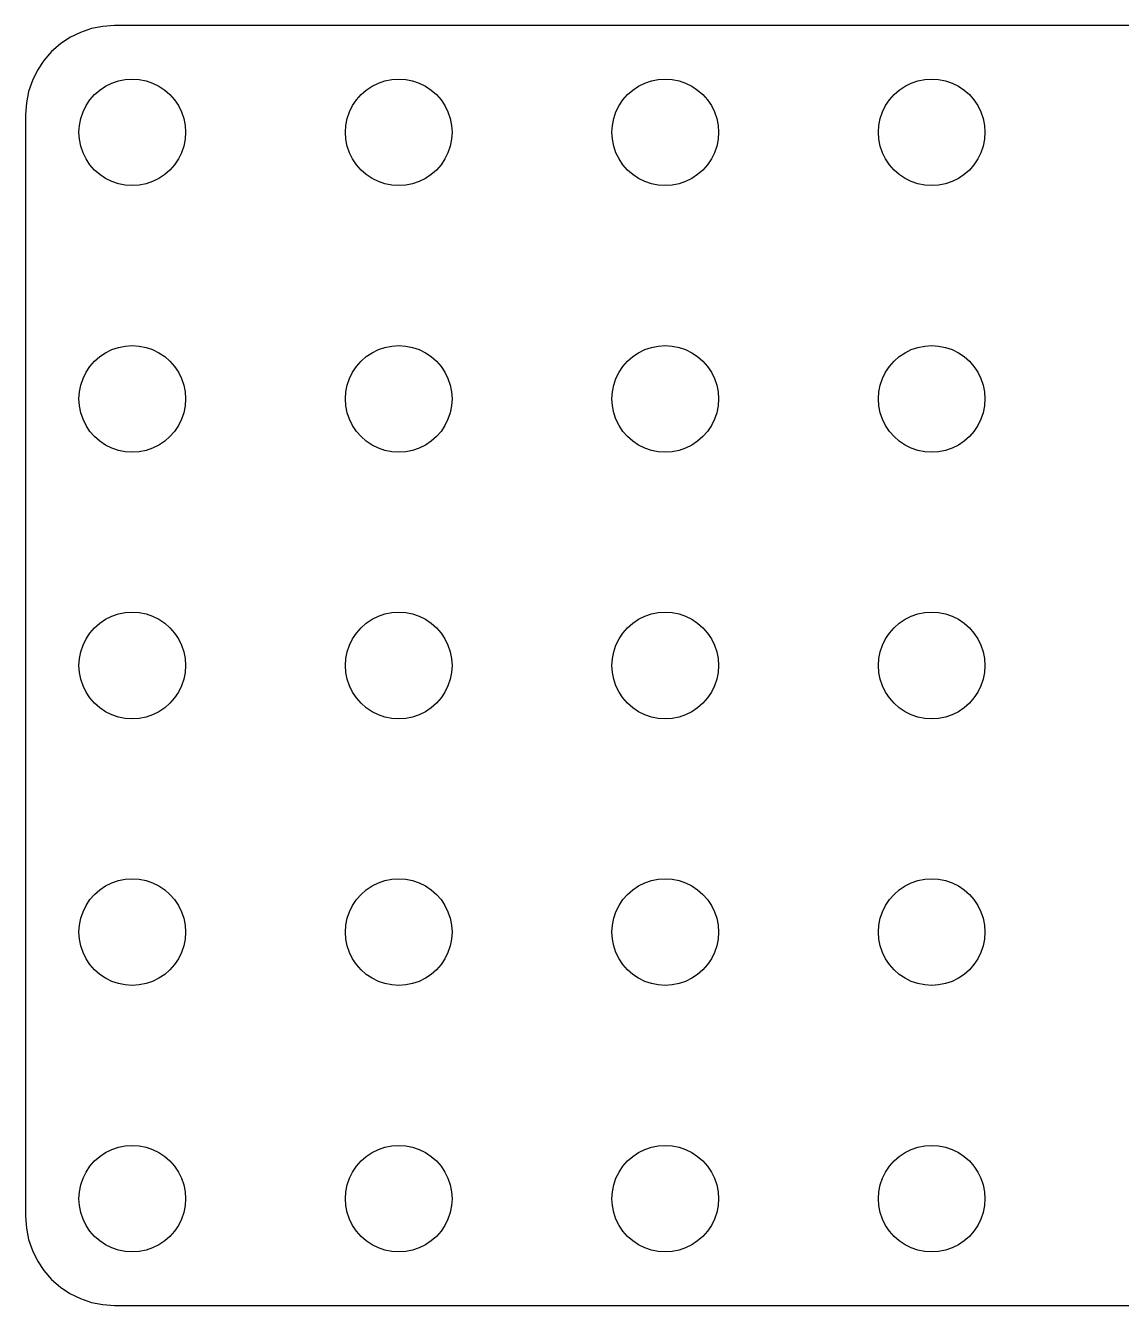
# Model space of a CAD drawing. Header units: metres. Extents: x -66 to 66, y -36 to 36.
# Drawn here: x -66 to -4.3, y -36 to 36 of the extents above; entities that cross this region are included whole.
import ezdxf

# ---------------------------------------------------------------- set-up
doc = ezdxf.new("R2010")
doc.units = ezdxf.units.M

msp = doc.modelspace()

# ---------------------------------------------------------------- linework, layer by layer
for p, q in [((-61.005, 36.005), (-61.6576, 35.9622)), ((61.005, 36.005), (-61.005, 36.005)), ((-63.505, 35.3351), (-64.0488, 34.9718)), ((-62.9184, 35.6244), (-63.505, 35.3351)), ((-62.2991, 35.8346), (-62.9184, 35.6244)), ((-61.6576, 35.9622), (-62.2991, 35.8346)), ((-64.0488, 34.9718), (-64.5405, 34.5405)), ((-64.9718, 34.0488), (-65.3351, 33.505)), ((-64.5405, 34.5405), (-64.9718, 34.0488)), ((-65.3351, 33.505), (-65.6244, 32.9184)), ((-65.6244, 32.9184), (-65.8346, 32.2991)), ((-61.8263, 32.3801), (-61.5, 32.5981)), ((-61.5, 32.5981), (-61.148, 32.7716)), ((-61.148, 32.7716), (-60.7765, 32.8978)), ((-60.7765, 32.8978), (-60.3916, 32.9743)), ((-60.3916, 32.9743), (-60, 33)), ((-60, 33), (-59.6084, 32.9743)), ((-59.6084, 32.9743), (-59.2235, 32.8978)), ((-59.2235, 32.8978), (-58.8519, 32.7716)), ((-58.8519, 32.7716), (-58.5, 32.5981)), ((-58.5, 32.5981), (-58.1737, 32.3801)), ((-46.8263, 32.3801), (-46.5, 32.5981)), ((-46.5, 32.5981), (-46.148, 32.7716)), ((-46.148, 32.7716), (-45.7765, 32.8978)), ((-45.7765, 32.8978), (-45.3916, 32.9743)), ((-45.3916, 32.9743), (-45, 33)), ((-45, 33), (-44.6084, 32.9743)), ((-44.6084, 32.9743), (-44.2235, 32.8978)), ((-44.2235, 32.8978), (-43.8519, 32.7716)), ((-43.8519, 32.7716), (-43.5, 32.5981)), ((-43.5, 32.5981), (-43.1737, 32.3801)), ((-31.8263, 32.3801), (-31.5, 32.5981)), ((-31.5, 32.5981), (-31.148, 32.7716)), ((-31.148, 32.7716), (-30.7764, 32.8978)), ((-30.7764, 32.8978), (-30.3916, 32.9743)), ((-30.3916, 32.9743), (-30, 33)), ((-30, 33), (-29.6084, 32.9743)), ((-29.6084, 32.9743), (-29.2235, 32.8978)), ((-29.2235, 32.8978), (-28.8519, 32.7716)), ((-28.8519, 32.7716), (-28.5, 32.5981)), ((-28.5, 32.5981), (-28.1737, 32.3801)), ((-16.8263, 32.3801), (-16.5, 32.5981)), ((-16.5, 32.5981), (-16.148, 32.7716)), ((-16.148, 32.7716), (-15.7764, 32.8978)), ((-15.7764, 32.8978), (-15.3916, 32.9743)), ((-15.3916, 32.9743), (-15, 33)), ((-15, 33), (-14.6084, 32.9743)), ((-14.6084, 32.9743), (-14.2235, 32.8978)), ((-14.2235, 32.8978), (-13.8519, 32.7716)), ((-13.8519, 32.7716), (-13.5, 32.5981)), ((-13.5, 32.5981), (-13.1737, 32.3801)), ((-65.8346, 32.2991), (-65.9622, 31.6576)), ((-62.5981, 31.5), (-62.3801, 31.8263)), ((-62.3801, 31.8263), (-62.1213, 32.1213)), ((-62.1213, 32.1213), (-61.8263, 32.3801)), ((-58.1737, 32.3801), (-57.8787, 32.1213)), ((-57.8787, 32.1213), (-57.6199, 31.8263)), ((-57.6199, 31.8263), (-57.4019, 31.5)), ((-47.5981, 31.5), (-47.3801, 31.8263)), ((-47.3801, 31.8263), (-47.1213, 32.1213)), ((-47.1213, 32.1213), (-46.8263, 32.3801)), ((-43.1737, 32.3801), (-42.8787, 32.1213)), ((-42.8787, 32.1213), (-42.6199, 31.8263)), ((-42.6199, 31.8263), (-42.4019, 31.5)), ((-32.5981, 31.5), (-32.3801, 31.8263)), ((-32.3801, 31.8263), (-32.1213, 32.1213)), ((-32.1213, 32.1213), (-31.8263, 32.3801)), ((-28.1737, 32.3801), (-27.8787, 32.1213)), ((-27.8787, 32.1213), (-27.6199, 31.8263)), ((-27.6199, 31.8263), (-27.4019, 31.5)), ((-17.5981, 31.5), (-17.3801, 31.8263)), ((-17.3801, 31.8263), (-17.1213, 32.1213)), ((-17.1213, 32.1213), (-16.8263, 32.3801)), ((-13.1737, 32.3801), (-12.8787, 32.1213)), ((-12.8787, 32.1213), (-12.6199, 31.8263)), ((-12.6199, 31.8263), (-12.4019, 31.5)), ((-65.9622, 31.6576), (-66.005, 31.005)), ((-66.005, 31.005), (-66.005, -31.005)), ((-62.8978, 30.7764), (-62.7716, 31.148)), ((-62.7716, 31.148), (-62.5981, 31.5)), ((-57.4019, 31.5), (-57.2284, 31.148)), ((-57.2284, 31.148), (-57.1022, 30.7764)), ((-47.8978, 30.7764), (-47.7716, 31.148)), ((-47.7716, 31.148), (-47.5981, 31.5)), ((-42.4019, 31.5), (-42.2284, 31.148)), ((-42.2284, 31.148), (-42.1022, 30.7764)), ((-32.8978, 30.7764), (-32.7716, 31.148)), ((-32.7716, 31.148), (-32.5981, 31.5)), ((-27.4019, 31.5), (-27.2283, 31.148)), ((-27.2283, 31.148), (-27.1022, 30.7764)), ((-17.8978, 30.7764), (-17.7716, 31.148)), ((-17.7716, 31.148), (-17.5981, 31.5)), ((-12.4019, 31.5), (-12.2283, 31.148)), ((-12.2283, 31.148), (-12.1022, 30.7764)), ((-63, 30), (-62.9743, 30.3916)), ((-62.9743, 30.3916), (-62.8978, 30.7764)), ((-57.1022, 30.7764), (-57.0257, 30.3916)), ((-57.0257, 30.3916), (-57, 30)), ((-48, 30), (-47.9743, 30.3916)), ((-47.9743, 30.3916), (-47.8978, 30.7764)), ((-42.1022, 30.7764), (-42.0257, 30.3916)), ((-42.0257, 30.3916), (-42, 30)), ((-33, 30), (-32.9743, 30.3916)), ((-32.9743, 30.3916), (-32.8978, 30.7764)), ((-27.1022, 30.7764), (-27.0257, 30.3916)), ((-27.0257, 30.3916), (-27, 30)), ((-18, 30), (-17.9743, 30.3916)), ((-17.9743, 30.3916), (-17.8978, 30.7764)), ((-12.1022, 30.7764), (-12.0257, 30.3916)), ((-12.0257, 30.3916), (-12, 30)), ((-62.9743, 29.6084), (-63, 30)), ((-62.8978, 29.2235), (-62.9743, 29.6084)), ((-57.0257, 29.6084), (-57.1022, 29.2235)), ((-57, 30), (-57.0257, 29.6084)), ((-47.9743, 29.6084), (-48, 30)), ((-47.8978, 29.2235), (-47.9743, 29.6084)), ((-42.0257, 29.6084), (-42.1022, 29.2235)), ((-42, 30), (-42.0257, 29.6084)), ((-32.9743, 29.6084), (-33, 30)), ((-32.8978, 29.2235), (-32.9743, 29.6084)), ((-27.0257, 29.6084), (-27.1022, 29.2235)), ((-27, 30), (-27.0257, 29.6084)), ((-17.9743, 29.6084), (-18, 30)), ((-17.8978, 29.2235), (-17.9743, 29.6084)), ((-12.0257, 29.6084), (-12.1022, 29.2235)), ((-12, 30), (-12.0257, 29.6084)), ((-62.7716, 28.8519), (-62.8978, 29.2235)), ((-62.5981, 28.5), (-62.7716, 28.8519)), ((-57.2284, 28.8519), (-57.4019, 28.5)), ((-57.1022, 29.2235), (-57.2284, 28.8519)), ((-47.7716, 28.8519), (-47.8978, 29.2235)), ((-47.5981, 28.5), (-47.7716, 28.8519)), ((-42.2284, 28.8519), (-42.4019, 28.5)), ((-42.1022, 29.2235), (-42.2284, 28.8519)), ((-32.7716, 28.8519), (-32.8978, 29.2235)), ((-32.5981, 28.5), (-32.7716, 28.8519)), ((-27.2283, 28.8519), (-27.4019, 28.5)), ((-27.1022, 29.2235), (-27.2283, 28.8519)), ((-17.7716, 28.8519), (-17.8978, 29.2235)), ((-17.5981, 28.5), (-17.7716, 28.8519)), ((-12.2283, 28.8519), (-12.4019, 28.5)), ((-12.1022, 29.2235), (-12.2283, 28.8519)), ((-62.3801, 28.1737), (-62.5981, 28.5)), ((-62.1213, 27.8787), (-62.3801, 28.1737)), ((-57.6199, 28.1737), (-57.8787, 27.8787)), ((-57.4019, 28.5), (-57.6199, 28.1737)), ((-47.3801, 28.1737), (-47.5981, 28.5)), ((-47.1213, 27.8787), (-47.3801, 28.1737)), ((-42.6199, 28.1737), (-42.8787, 27.8787)), ((-42.4019, 28.5), (-42.6199, 28.1737)), ((-32.3801, 28.1737), (-32.5981, 28.5)), ((-32.1213, 27.8787), (-32.3801, 28.1737)), ((-27.6199, 28.1737), (-27.8787, 27.8787)), ((-27.4019, 28.5), (-27.6199, 28.1737)), ((-17.3801, 28.1737), (-17.5981, 28.5)), ((-17.1213, 27.8787), (-17.3801, 28.1737)), ((-12.6199, 28.1737), (-12.8787, 27.8787)), ((-12.4019, 28.5), (-12.6199, 28.1737)), ((-61.8263, 27.6199), (-62.1213, 27.8787)), ((-61.5, 27.4019), (-61.8263, 27.6199)), ((-61.148, 27.2283), (-61.5, 27.4019)), ((-58.5, 27.4019), (-58.8519, 27.2283)), ((-58.1737, 27.6199), (-58.5, 27.4019)), ((-57.8787, 27.8787), (-58.1737, 27.6199)), ((-46.8263, 27.6199), (-47.1213, 27.8787)), ((-46.5, 27.4019), (-46.8263, 27.6199)), ((-46.148, 27.2283), (-46.5, 27.4019)), ((-43.5, 27.4019), (-43.8519, 27.2283)), ((-43.1737, 27.6199), (-43.5, 27.4019)), ((-42.8787, 27.8787), (-43.1737, 27.6199)), ((-31.8263, 27.6199), (-32.1213, 27.8787)), ((-31.5, 27.4019), (-31.8263, 27.6199)), ((-31.148, 27.2283), (-31.5, 27.4019)), ((-28.5, 27.4019), (-28.8519, 27.2283)), ((-28.1737, 27.6199), (-28.5, 27.4019)), ((-27.8787, 27.8787), (-28.1737, 27.6199)), ((-16.8263, 27.6199), (-17.1213, 27.8787)), ((-16.5, 27.4019), (-16.8263, 27.6199)), ((-16.148, 27.2283), (-16.5, 27.4019)), ((-13.5, 27.4019), (-13.8519, 27.2283)), ((-13.1737, 27.6199), (-13.5, 27.4019)), ((-12.8787, 27.8787), (-13.1737, 27.6199)), ((-60.7765, 27.1022), (-61.148, 27.2283)), ((-60.3916, 27.0257), (-60.7765, 27.1022)), ((-60, 27), (-60.3916, 27.0257)), ((-59.6084, 27.0257), (-60, 27)), ((-59.2235, 27.1022), (-59.6084, 27.0257)), ((-58.8519, 27.2283), (-59.2235, 27.1022)), ((-45.7765, 27.1022), (-46.148, 27.2283)), ((-45.3916, 27.0257), (-45.7765, 27.1022)), ((-45, 27), (-45.3916, 27.0257)), ((-44.6084, 27.0257), (-45, 27)), ((-44.2235, 27.1022), (-44.6084, 27.0257)), ((-43.8519, 27.2283), (-44.2235, 27.1022)), ((-30.7764, 27.1022), (-31.148, 27.2283)), ((-30.3916, 27.0257), (-30.7764, 27.1022)), ((-30, 27), (-30.3916, 27.0257)), ((-29.6084, 27.0257), (-30, 27)), ((-29.2235, 27.1022), (-29.6084, 27.0257)), ((-28.8519, 27.2283), (-29.2235, 27.1022)), ((-15.7764, 27.1022), (-16.148, 27.2283)), ((-15.3916, 27.0257), (-15.7764, 27.1022)), ((-15, 27), (-15.3916, 27.0257)), ((-14.6084, 27.0257), (-15, 27)), ((-14.2235, 27.1022), (-14.6084, 27.0257)), ((-13.8519, 27.2283), (-14.2235, 27.1022)), ((-62.1213, 17.1213), (-61.8263, 17.3801)), ((-61.8263, 17.3801), (-61.5, 17.5981)), ((-61.5, 17.5981), (-61.148, 17.7716)), ((-61.148, 17.7716), (-60.7765, 17.8978)), ((-60.7765, 17.8978), (-60.3916, 17.9743)), ((-60.3916, 17.9743), (-60, 18)), ((-60, 18), (-59.6084, 17.9743)), ((-59.6084, 17.9743), (-59.2235, 17.8978)), ((-59.2235, 17.8978), (-58.8519, 17.7716)), ((-58.8519, 17.7716), (-58.5, 17.5981)), ((-58.5, 17.5981), (-58.1737, 17.3801)), ((-58.1737, 17.3801), (-57.8787, 17.1213)), ((-47.1213, 17.1213), (-46.8263, 17.3801)), ((-46.8263, 17.3801), (-46.5, 17.5981)), ((-46.5, 17.5981), (-46.148, 17.7716)), ((-46.148, 17.7716), (-45.7765, 17.8978)), ((-45.7765, 17.8978), (-45.3916, 17.9743)), ((-45.3916, 17.9743), (-45, 18)), ((-45, 18), (-44.6084, 17.9743)), ((-44.6084, 17.9743), (-44.2235, 17.8978)), ((-44.2235, 17.8978), (-43.8519, 17.7716)), ((-43.8519, 17.7716), (-43.5, 17.5981)), ((-43.5, 17.5981), (-43.1737, 17.3801)), ((-43.1737, 17.3801), (-42.8787, 17.1213)), ((-32.1213, 17.1213), (-31.8263, 17.3801)), ((-31.8263, 17.3801), (-31.5, 17.5981)), ((-31.5, 17.5981), (-31.148, 17.7716)), ((-31.148, 17.7716), (-30.7764, 17.8978)), ((-30.7764, 17.8978), (-30.3916, 17.9743)), ((-30.3916, 17.9743), (-30, 18)), ((-30, 18), (-29.6084, 17.9743)), ((-29.6084, 17.9743), (-29.2235, 17.8978)), ((-29.2235, 17.8978), (-28.8519, 17.7716)), ((-28.8519, 17.7716), (-28.5, 17.5981)), ((-28.5, 17.5981), (-28.1737, 17.3801)), ((-28.1737, 17.3801), (-27.8787, 17.1213)), ((-17.1213, 17.1213), (-16.8263, 17.3801)), ((-16.8263, 17.3801), (-16.5, 17.5981)), ((-16.5, 17.5981), (-16.148, 17.7716)), ((-16.148, 17.7716), (-15.7764, 17.8978)), ((-15.7764, 17.8978), (-15.3916, 17.9743)), ((-15.3916, 17.9743), (-15, 18)), ((-15, 18), (-14.6084, 17.9743)), ((-14.6084, 17.9743), (-14.2235, 17.8978)), ((-14.2235, 17.8978), (-13.8519, 17.7716)), ((-13.8519, 17.7716), (-13.5, 17.5981)), ((-13.5, 17.5981), (-13.1737, 17.3801)), ((-13.1737, 17.3801), (-12.8787, 17.1213)), ((-62.5981, 16.5), (-62.3801, 16.8263)), ((-62.3801, 16.8263), (-62.1213, 17.1213)), ((-57.8787, 17.1213), (-57.6199, 16.8263)), ((-57.6199, 16.8263), (-57.4019, 16.5)), ((-47.5981, 16.5), (-47.3801, 16.8263)), ((-47.3801, 16.8263), (-47.1213, 17.1213)), ((-42.8787, 17.1213), (-42.6199, 16.8263)), ((-42.6199, 16.8263), (-42.4019, 16.5)), ((-32.5981, 16.5), (-32.3801, 16.8263)), ((-32.3801, 16.8263), (-32.1213, 17.1213)), ((-27.8787, 17.1213), (-27.6199, 16.8263)), ((-27.6199, 16.8263), (-27.4019, 16.5)), ((-17.5981, 16.5), (-17.3801, 16.8263)), ((-17.3801, 16.8263), (-17.1213, 17.1213)), ((-12.8787, 17.1213), (-12.6199, 16.8263)), ((-12.6199, 16.8263), (-12.4019, 16.5)), ((-62.8978, 15.7764), (-62.7716, 16.148)), ((-62.7716, 16.148), (-62.5981, 16.5)), ((-57.4019, 16.5), (-57.2284, 16.148)), ((-57.2284, 16.148), (-57.1022, 15.7764)), ((-47.8978, 15.7764), (-47.7716, 16.148)), ((-47.7716, 16.148), (-47.5981, 16.5)), ((-42.4019, 16.5), (-42.2284, 16.148)), ((-42.2284, 16.148), (-42.1022, 15.7764)), ((-32.8978, 15.7764), (-32.7716, 16.148)), ((-32.7716, 16.148), (-32.5981, 16.5)), ((-27.4019, 16.5), (-27.2283, 16.148)), ((-27.2283, 16.148), (-27.1022, 15.7764)), ((-17.8978, 15.7764), (-17.7716, 16.148)), ((-17.7716, 16.148), (-17.5981, 16.5)), ((-12.4019, 16.5), (-12.2283, 16.148)), ((-12.2283, 16.148), (-12.1022, 15.7764)), ((-63, 15), (-62.9743, 15.3916)), ((-62.9743, 15.3916), (-62.8978, 15.7764)), ((-57.1022, 15.7764), (-57.0257, 15.3916)), ((-57.0257, 15.3916), (-57, 15)), ((-48, 15), (-47.9743, 15.3916)), ((-47.9743, 15.3916), (-47.8978, 15.7764)), ((-42.1022, 15.7764), (-42.0257, 15.3916)), ((-42.0257, 15.3916), (-42, 15)), ((-33, 15), (-32.9743, 15.3916)), ((-32.9743, 15.3916), (-32.8978, 15.7764)), ((-27.1022, 15.7764), (-27.0257, 15.3916)), ((-27.0257, 15.3916), (-27, 15)), ((-18, 15), (-17.9743, 15.3916)), ((-17.9743, 15.3916), (-17.8978, 15.7764)), ((-12.1022, 15.7764), (-12.0257, 15.3916)), ((-12.0257, 15.3916), (-12, 15)), ((-62.9743, 14.6084), (-63, 15)), ((-62.8978, 14.2235), (-62.9743, 14.6084)), ((-57.0257, 14.6084), (-57.1022, 14.2235)), ((-57, 15), (-57.0257, 14.6084)), ((-47.9743, 14.6084), (-48, 15)), ((-47.8978, 14.2235), (-47.9743, 14.6084)), ((-42.0257, 14.6084), (-42.1022, 14.2235)), ((-42, 15), (-42.0257, 14.6084)), ((-32.9743, 14.6084), (-33, 15)), ((-32.8978, 14.2235), (-32.9743, 14.6084)), ((-27.0257, 14.6084), (-27.1022, 14.2235)), ((-27, 15), (-27.0257, 14.6084)), ((-17.9743, 14.6084), (-18, 15)), ((-17.8978, 14.2235), (-17.9743, 14.6084)), ((-12.0257, 14.6084), (-12.1022, 14.2235)), ((-12, 15), (-12.0257, 14.6084)), ((-62.7716, 13.8519), (-62.8978, 14.2235)), ((-62.5981, 13.5), (-62.7716, 13.8519)), ((-57.2284, 13.8519), (-57.4019, 13.5)), ((-57.1022, 14.2235), (-57.2284, 13.8519)), ((-47.7716, 13.8519), (-47.8978, 14.2235)), ((-47.5981, 13.5), (-47.7716, 13.8519)), ((-42.2284, 13.8519), (-42.4019, 13.5)), ((-42.1022, 14.2235), (-42.2284, 13.8519)), ((-32.7716, 13.8519), (-32.8978, 14.2235)), ((-32.5981, 13.5), (-32.7716, 13.8519)), ((-27.2283, 13.8519), (-27.4019, 13.5)), ((-27.1022, 14.2235), (-27.2283, 13.8519)), ((-17.7716, 13.8519), (-17.8978, 14.2235)), ((-17.5981, 13.5), (-17.7716, 13.8519)), ((-12.2283, 13.8519), (-12.4019, 13.5)), ((-12.1022, 14.2235), (-12.2283, 13.8519)), ((-62.3801, 13.1737), (-62.5981, 13.5)), ((-62.1213, 12.8787), (-62.3801, 13.1737)), ((-57.6199, 13.1737), (-57.8787, 12.8787)), ((-57.4019, 13.5), (-57.6199, 13.1737)), ((-47.3801, 13.1737), (-47.5981, 13.5)), ((-47.1213, 12.8787), (-47.3801, 13.1737)), ((-42.6199, 13.1737), (-42.8787, 12.8787)), ((-42.4019, 13.5), (-42.6199, 13.1737)), ((-32.3801, 13.1737), (-32.5981, 13.5)), ((-32.1213, 12.8787), (-32.3801, 13.1737)), ((-27.6199, 13.1737), (-27.8787, 12.8787)), ((-27.4019, 13.5), (-27.6199, 13.1737)), ((-17.3801, 13.1737), (-17.5981, 13.5)), ((-17.1213, 12.8787), (-17.3801, 13.1737)), ((-12.6199, 13.1737), (-12.8787, 12.8787)), ((-12.4019, 13.5), (-12.6199, 13.1737)), ((-61.8263, 12.6199), (-62.1213, 12.8787)), ((-61.5, 12.4019), (-61.8263, 12.6199)), ((-61.148, 12.2283), (-61.5, 12.4019)), ((-58.5, 12.4019), (-58.8519, 12.2283)), ((-58.1737, 12.6199), (-58.5, 12.4019)), ((-57.8787, 12.8787), (-58.1737, 12.6199)), ((-46.8263, 12.6199), (-47.1213, 12.8787)), ((-46.5, 12.4019), (-46.8263, 12.6199)), ((-46.148, 12.2283), (-46.5, 12.4019)), ((-43.5, 12.4019), (-43.8519, 12.2283)), ((-43.1737, 12.6199), (-43.5, 12.4019)), ((-42.8787, 12.8787), (-43.1737, 12.6199)), ((-31.8263, 12.6199), (-32.1213, 12.8787)), ((-31.5, 12.4019), (-31.8263, 12.6199)), ((-31.148, 12.2283), (-31.5, 12.4019)), ((-28.5, 12.4019), (-28.8519, 12.2283)), ((-28.1737, 12.6199), (-28.5, 12.4019)), ((-27.8787, 12.8787), (-28.1737, 12.6199)), ((-16.8263, 12.6199), (-17.1213, 12.8787)), ((-16.5, 12.4019), (-16.8263, 12.6199)), ((-16.148, 12.2283), (-16.5, 12.4019)), ((-13.5, 12.4019), (-13.8519, 12.2283)), ((-13.1737, 12.6199), (-13.5, 12.4019)), ((-12.8787, 12.8787), (-13.1737, 12.6199)), ((-60.7765, 12.1022), (-61.148, 12.2283)), ((-60.3916, 12.0257), (-60.7765, 12.1022)), ((-60, 12), (-60.3916, 12.0257)), ((-59.6084, 12.0257), (-60, 12)), ((-59.2235, 12.1022), (-59.6084, 12.0257)), ((-58.8519, 12.2283), (-59.2235, 12.1022)), ((-45.7765, 12.1022), (-46.148, 12.2283)), ((-45.3916, 12.0257), (-45.7765, 12.1022)), ((-45, 12), (-45.3916, 12.0257)), ((-44.6084, 12.0257), (-45, 12)), ((-44.2235, 12.1022), (-44.6084, 12.0257)), ((-43.8519, 12.2283), (-44.2235, 12.1022)), ((-30.7764, 12.1022), (-31.148, 12.2283)), ((-30.3916, 12.0257), (-30.7764, 12.1022)), ((-30, 12), (-30.3916, 12.0257)), ((-29.6084, 12.0257), (-30, 12)), ((-29.2235, 12.1022), (-29.6084, 12.0257)), ((-28.8519, 12.2283), (-29.2235, 12.1022)), ((-15.7764, 12.1022), (-16.148, 12.2283)), ((-15.3916, 12.0257), (-15.7764, 12.1022)), ((-15, 12), (-15.3916, 12.0257)), ((-14.6084, 12.0257), (-15, 12)), ((-14.2235, 12.1022), (-14.6084, 12.0257)), ((-13.8519, 12.2283), (-14.2235, 12.1022)), ((-61.148, 2.77164), (-60.7765, 2.89777)), ((-60.7765, 2.89777), (-60.3916, 2.97432)), ((-60.3916, 2.97432), (-60, 3)), ((-60, 3), (-59.6084, 2.97432)), ((-59.6084, 2.97432), (-59.2235, 2.89777)), ((-59.2235, 2.89777), (-58.8519, 2.77164)), ((-46.148, 2.77164), (-45.7765, 2.89777)), ((-45.7765, 2.89777), (-45.3916, 2.97432)), ((-45.3916, 2.97432), (-45, 3)), ((-45, 3), (-44.6084, 2.97432)), ((-44.6084, 2.97432), (-44.2235, 2.89777)), ((-44.2235, 2.89777), (-43.8519, 2.77164)), ((-31.148, 2.77164), (-30.7764, 2.89777)), ((-30.7764, 2.89777), (-30.3916, 2.97432)), ((-30.3916, 2.97432), (-30, 3)), ((-30, 3), (-29.6084, 2.97432)), ((-29.6084, 2.97432), (-29.2235, 2.89777)), ((-29.2235, 2.89777), (-28.8519, 2.77164)), ((-16.148, 2.77164), (-15.7764, 2.89777)), ((-15.7764, 2.89777), (-15.3916, 2.97432)), ((-15.3916, 2.97432), (-15, 3)), ((-15, 3), (-14.6084, 2.97432)), ((-14.6084, 2.97432), (-14.2235, 2.89777)), ((-14.2235, 2.89777), (-13.8519, 2.77164)), ((-62.1213, 2.12131), (-61.8263, 2.38005)), ((-61.8263, 2.38005), (-61.5, 2.59807)), ((-61.5, 2.59807), (-61.148, 2.77164)), ((-58.8519, 2.77164), (-58.5, 2.59807)), ((-58.5, 2.59807), (-58.1737, 2.38005)), ((-58.1737, 2.38005), (-57.8787, 2.12131)), ((-47.1213, 2.12131), (-46.8263, 2.38005)), ((-46.8263, 2.38005), (-46.5, 2.59807)), ((-46.5, 2.59807), (-46.148, 2.77164)), ((-43.8519, 2.77164), (-43.5, 2.59807)), ((-43.5, 2.59807), (-43.1737, 2.38005)), ((-43.1737, 2.38005), (-42.8787, 2.12131)), ((-32.1213, 2.12131), (-31.8263, 2.38005)), ((-31.8263, 2.38005), (-31.5, 2.59807)), ((-31.5, 2.59807), (-31.148, 2.77164)), ((-28.8519, 2.77164), (-28.5, 2.59807)), ((-28.5, 2.59807), (-28.1737, 2.38005)), ((-28.1737, 2.38005), (-27.8787, 2.12131)), ((-17.1213, 2.12131), (-16.8263, 2.38005)), ((-16.8263, 2.38005), (-16.5, 2.59807)), ((-16.5, 2.59807), (-16.148, 2.77164)), ((-13.8519, 2.77164), (-13.5, 2.59807)), ((-13.5, 2.59807), (-13.1737, 2.38005)), ((-13.1737, 2.38005), (-12.8787, 2.12131)), ((-62.7716, 1.14804), (-62.5981, 1.5)), ((-62.5981, 1.5), (-62.3801, 1.82628)), ((-62.3801, 1.82628), (-62.1213, 2.12131)), ((-57.8787, 2.12131), (-57.6199, 1.82628)), ((-57.6199, 1.82628), (-57.4019, 1.5)), ((-57.4019, 1.5), (-57.2284, 1.14804)), ((-47.7716, 1.14804), (-47.5981, 1.5)), ((-47.5981, 1.5), (-47.3801, 1.82628)), ((-47.3801, 1.82628), (-47.1213, 2.12131)), ((-42.8787, 2.12131), (-42.6199, 1.82628)), ((-42.6199, 1.82628), (-42.4019, 1.5)), ((-42.4019, 1.5), (-42.2284, 1.14804)), ((-32.7716, 1.14804), (-32.5981, 1.5)), ((-32.5981, 1.5), (-32.3801, 1.82628)), ((-32.3801, 1.82628), (-32.1213, 2.12131)), ((-27.8787, 2.12131), (-27.6199, 1.82628)), ((-27.6199, 1.82628), (-27.4019, 1.5)), ((-27.4019, 1.5), (-27.2283, 1.14804)), ((-17.7716, 1.14804), (-17.5981, 1.5)), ((-17.5981, 1.5), (-17.3801, 1.82628)), ((-17.3801, 1.82628), (-17.1213, 2.12131)), ((-12.8787, 2.12131), (-12.6199, 1.82628)), ((-12.6199, 1.82628), (-12.4019, 1.5)), ((-12.4019, 1.5), (-12.2283, 1.14804)), ((-62.9743, 0.391571), (-62.8978, 0.776443)), ((-62.8978, 0.776443), (-62.7716, 1.14804)), ((-57.2284, 1.14804), (-57.1022, 0.776443)), ((-57.1022, 0.776443), (-57.0257, 0.391571)), ((-47.9743, 0.391571), (-47.8978, 0.776443)), ((-47.8978, 0.776443), (-47.7716, 1.14804)), ((-42.2284, 1.14804), (-42.1022, 0.776443)), ((-42.1022, 0.776443), (-42.0257, 0.391571)), ((-32.9743, 0.391571), (-32.8978, 0.776443)), ((-32.8978, 0.776443), (-32.7716, 1.14804)), ((-27.2283, 1.14804), (-27.1022, 0.776443)), ((-27.1022, 0.776443), (-27.0257, 0.391571)), ((-17.9743, 0.391571), (-17.8978, 0.776443)), ((-17.8978, 0.776443), (-17.7716, 1.14804)), ((-12.2283, 1.14804), (-12.1022, 0.776443)), ((-12.1022, 0.776443), (-12.0257, 0.391571)), ((-63, 0), (-62.9743, 0.391571)), ((-62.9743, -0.391571), (-63, 0)), ((-57.0257, 0.391571), (-57, 0)), ((-57, 0), (-57.0257, -0.391571)), ((-48, 0), (-47.9743, 0.391571)), ((-47.9743, -0.391571), (-48, 0)), ((-42.0257, 0.391571), (-42, 0)), ((-42, 0), (-42.0257, -0.391571)), ((-33, 0), (-32.9743, 0.391571)), ((-32.9743, -0.391571), (-33, 0)), ((-27.0257, 0.391571), (-27, 0)), ((-27, 0), (-27.0257, -0.391571)), ((-18, 0), (-17.9743, 0.391571)), ((-17.9743, -0.391571), (-18, 0)), ((-12.0257, 0.391571), (-12, 0)), ((-12, 0), (-12.0257, -0.391571)), ((-62.8978, -0.776443), (-62.9743, -0.391571)), ((-57.0257, -0.391571), (-57.1022, -0.776443)), ((-47.8978, -0.776443), (-47.9743, -0.391571)), ((-42.0257, -0.391571), (-42.1022, -0.776443)), ((-32.8978, -0.776443), (-32.9743, -0.391571)), ((-27.0257, -0.391571), (-27.1022, -0.776443)), ((-17.8978, -0.776443), (-17.9743, -0.391571)), ((-12.0257, -0.391571), (-12.1022, -0.776443)), ((-62.7716, -1.14804), (-62.8978, -0.776443)), ((-62.5981, -1.5), (-62.7716, -1.14804)), ((-57.2284, -1.14804), (-57.4019, -1.5)), ((-57.1022, -0.776443), (-57.2284, -1.14804)), ((-47.7716, -1.14804), (-47.8978, -0.776443)), ((-47.5981, -1.5), (-47.7716, -1.14804)), ((-42.2284, -1.14804), (-42.4019, -1.5)), ((-42.1022, -0.776443), (-42.2284, -1.14804)), ((-32.7716, -1.14804), (-32.8978, -0.776443)), ((-32.5981, -1.5), (-32.7716, -1.14804)), ((-27.2283, -1.14804), (-27.4019, -1.5)), ((-27.1022, -0.776443), (-27.2283, -1.14804)), ((-17.7716, -1.14804), (-17.8978, -0.776443)), ((-17.5981, -1.5), (-17.7716, -1.14804)), ((-12.2283, -1.14804), (-12.4019, -1.5)), ((-12.1022, -0.776443), (-12.2283, -1.14804)), ((-62.3801, -1.82628), (-62.5981, -1.5)), ((-62.1213, -2.12131), (-62.3801, -1.82628)), ((-61.8263, -2.38005), (-62.1213, -2.12131)), ((-57.8787, -2.12131), (-58.1737, -2.38005)), ((-57.6199, -1.82628), (-57.8787, -2.12131)), ((-57.4019, -1.5), (-57.6199, -1.82628)), ((-47.3801, -1.82628), (-47.5981, -1.5)), ((-47.1213, -2.12131), (-47.3801, -1.82628)), ((-46.8263, -2.38005), (-47.1213, -2.12131)), ((-42.8787, -2.12131), (-43.1737, -2.38005)), ((-42.6199, -1.82628), (-42.8787, -2.12131)), ((-42.4019, -1.5), (-42.6199, -1.82628)), ((-32.3801, -1.82628), (-32.5981, -1.5)), ((-32.1213, -2.12131), (-32.3801, -1.82628)), ((-31.8263, -2.38005), (-32.1213, -2.12131)), ((-27.8787, -2.12131), (-28.1737, -2.38005)), ((-27.6199, -1.82628), (-27.8787, -2.12131)), ((-27.4019, -1.5), (-27.6199, -1.82628)), ((-17.3801, -1.82628), (-17.5981, -1.5)), ((-17.1213, -2.12131), (-17.3801, -1.82628)), ((-16.8263, -2.38005), (-17.1213, -2.12131)), ((-12.8787, -2.12131), (-13.1737, -2.38005)), ((-12.6199, -1.82628), (-12.8787, -2.12131)), ((-12.4019, -1.5), (-12.6199, -1.82628)), ((-61.5, -2.59807), (-61.8263, -2.38005)), ((-61.148, -2.77164), (-61.5, -2.59807)), ((-60.7765, -2.89777), (-61.148, -2.77164)), ((-58.8519, -2.77164), (-59.2235, -2.89777)), ((-58.5, -2.59807), (-58.8519, -2.77164)), ((-58.1737, -2.38005), (-58.5, -2.59807)), ((-46.5, -2.59807), (-46.8263, -2.38005)), ((-46.148, -2.77164), (-46.5, -2.59807)), ((-45.7765, -2.89777), (-46.148, -2.77164)), ((-43.8519, -2.77164), (-44.2235, -2.89777)), ((-43.5, -2.59807), (-43.8519, -2.77164)), ((-43.1737, -2.38005), (-43.5, -2.59807)), ((-31.5, -2.59807), (-31.8263, -2.38005)), ((-31.148, -2.77164), (-31.5, -2.59807)), ((-30.7764, -2.89777), (-31.148, -2.77164)), ((-28.8519, -2.77164), (-29.2235, -2.89777)), ((-28.5, -2.59807), (-28.8519, -2.77164)), ((-28.1737, -2.38005), (-28.5, -2.59807)), ((-16.5, -2.59807), (-16.8263, -2.38005)), ((-16.148, -2.77164), (-16.5, -2.59807)), ((-15.7764, -2.89777), (-16.148, -2.77164)), ((-13.8519, -2.77164), (-14.2235, -2.89777)), ((-13.5, -2.59807), (-13.8519, -2.77164)), ((-13.1737, -2.38005), (-13.5, -2.59807)), ((-60.3916, -2.97432), (-60.7765, -2.89777)), ((-60, -3), (-60.3916, -2.97432)), ((-59.6084, -2.97432), (-60, -3)), ((-59.2235, -2.89777), (-59.6084, -2.97432)), ((-45.3916, -2.97432), (-45.7765, -2.89777)), ((-45, -3), (-45.3916, -2.97432)), ((-44.6084, -2.97432), (-45, -3)), ((-44.2235, -2.89777), (-44.6084, -2.97432)), ((-30.3916, -2.97432), (-30.7764, -2.89777)), ((-30, -3), (-30.3916, -2.97432)), ((-29.6084, -2.97432), (-30, -3)), ((-29.2235, -2.89777), (-29.6084, -2.97432)), ((-15.3916, -2.97432), (-15.7764, -2.89777)), ((-15, -3), (-15.3916, -2.97432)), ((-14.6084, -2.97432), (-15, -3)), ((-14.2235, -2.89777), (-14.6084, -2.97432)), ((-61.5, -12.4019), (-61.148, -12.2283)), ((-61.148, -12.2283), (-60.7765, -12.1022)), ((-60.7765, -12.1022), (-60.3916, -12.0257)), ((-60.3916, -12.0257), (-60, -12)), ((-60, -12), (-59.6084, -12.0257)), ((-59.6084, -12.0257), (-59.2235, -12.1022)), ((-59.2235, -12.1022), (-58.8519, -12.2283)), ((-58.8519, -12.2283), (-58.5, -12.4019)), ((-46.5, -12.4019), (-46.148, -12.2283)), ((-46.148, -12.2283), (-45.7765, -12.1022)), ((-45.7765, -12.1022), (-45.3916, -12.0257)), ((-45.3916, -12.0257), (-45, -12)), ((-45, -12), (-44.6084, -12.0257)), ((-44.6084, -12.0257), (-44.2235, -12.1022)), ((-44.2235, -12.1022), (-43.8519, -12.2283)), ((-43.8519, -12.2283), (-43.5, -12.4019)), ((-31.5, -12.4019), (-31.148, -12.2283)), ((-31.148, -12.2283), (-30.7764, -12.1022)), ((-30.7764, -12.1022), (-30.3916, -12.0257)), ((-30.3916, -12.0257), (-30, -12)), ((-30, -12), (-29.6084, -12.0257)), ((-29.6084, -12.0257), (-29.2235, -12.1022)), ((-29.2235, -12.1022), (-28.8519, -12.2283)), ((-28.8519, -12.2283), (-28.5, -12.4019)), ((-16.5, -12.4019), (-16.148, -12.2283)), ((-16.148, -12.2283), (-15.7764, -12.1022)), ((-15.7764, -12.1022), (-15.3916, -12.0257)), ((-15.3916, -12.0257), (-15, -12)), ((-15, -12), (-14.6084, -12.0257)), ((-14.6084, -12.0257), (-14.2235, -12.1022)), ((-14.2235, -12.1022), (-13.8519, -12.2283)), ((-13.8519, -12.2283), (-13.5, -12.4019)), ((-62.3801, -13.1737), (-62.1213, -12.8787)), ((-62.1213, -12.8787), (-61.8263, -12.6199)), ((-61.8263, -12.6199), (-61.5, -12.4019)), ((-58.5, -12.4019), (-58.1737, -12.6199)), ((-58.1737, -12.6199), (-57.8787, -12.8787)), ((-57.8787, -12.8787), (-57.6199, -13.1737)), ((-47.3801, -13.1737), (-47.1213, -12.8787)), ((-47.1213, -12.8787), (-46.8263, -12.6199)), ((-46.8263, -12.6199), (-46.5, -12.4019)), ((-43.5, -12.4019), (-43.1737, -12.6199)), ((-43.1737, -12.6199), (-42.8787, -12.8787)), ((-42.8787, -12.8787), (-42.6199, -13.1737)), ((-32.3801, -13.1737), (-32.1213, -12.8787)), ((-32.1213, -12.8787), (-31.8263, -12.6199)), ((-31.8263, -12.6199), (-31.5, -12.4019)), ((-28.5, -12.4019), (-28.1737, -12.6199)), ((-28.1737, -12.6199), (-27.8787, -12.8787)), ((-27.8787, -12.8787), (-27.6199, -13.1737)), ((-17.3801, -13.1737), (-17.1213, -12.8787)), ((-17.1213, -12.8787), (-16.8263, -12.6199)), ((-16.8263, -12.6199), (-16.5, -12.4019)), ((-13.5, -12.4019), (-13.1737, -12.6199)), ((-13.1737, -12.6199), (-12.8787, -12.8787)), ((-12.8787, -12.8787), (-12.6199, -13.1737)), ((-62.7716, -13.8519), (-62.5981, -13.5)), ((-62.5981, -13.5), (-62.3801, -13.1737)), ((-57.6199, -13.1737), (-57.4019, -13.5)), ((-57.4019, -13.5), (-57.2284, -13.8519)), ((-47.7716, -13.8519), (-47.5981, -13.5)), ((-47.5981, -13.5), (-47.3801, -13.1737)), ((-42.6199, -13.1737), (-42.4019, -13.5)), ((-42.4019, -13.5), (-42.2284, -13.8519)), ((-32.7716, -13.8519), (-32.5981, -13.5)), ((-32.5981, -13.5), (-32.3801, -13.1737)), ((-27.6199, -13.1737), (-27.4019, -13.5)), ((-27.4019, -13.5), (-27.2283, -13.8519)), ((-17.7716, -13.8519), (-17.5981, -13.5)), ((-17.5981, -13.5), (-17.3801, -13.1737)), ((-12.6199, -13.1737), (-12.4019, -13.5)), ((-12.4019, -13.5), (-12.2283, -13.8519)), ((-62.9743, -14.6084), (-62.8978, -14.2235)), ((-62.8978, -14.2235), (-62.7716, -13.8519)), ((-57.2284, -13.8519), (-57.1022, -14.2235)), ((-57.1022, -14.2235), (-57.0257, -14.6084)), ((-47.9743, -14.6084), (-47.8978, -14.2235)), ((-47.8978, -14.2235), (-47.7716, -13.8519)), ((-42.2284, -13.8519), (-42.1022, -14.2235)), ((-42.1022, -14.2235), (-42.0257, -14.6084)), ((-32.9743, -14.6084), (-32.8978, -14.2235)), ((-32.8978, -14.2235), (-32.7716, -13.8519)), ((-27.2283, -13.8519), (-27.1022, -14.2235)), ((-27.1022, -14.2235), (-27.0257, -14.6084)), ((-17.9743, -14.6084), (-17.8978, -14.2235)), ((-17.8978, -14.2235), (-17.7716, -13.8519)), ((-12.2283, -13.8519), (-12.1022, -14.2235)), ((-12.1022, -14.2235), (-12.0257, -14.6084)), ((-63, -15), (-62.9743, -14.6084)), ((-62.9743, -15.3916), (-63, -15)), ((-57.0257, -14.6084), (-57, -15)), ((-57, -15), (-57.0257, -15.3916)), ((-48, -15), (-47.9743, -14.6084)), ((-47.9743, -15.3916), (-48, -15)), ((-42.0257, -14.6084), (-42, -15)), ((-42, -15), (-42.0257, -15.3916)), ((-33, -15), (-32.9743, -14.6084)), ((-32.9743, -15.3916), (-33, -15)), ((-27.0257, -14.6084), (-27, -15)), ((-27, -15), (-27.0257, -15.3916)), ((-18, -15), (-17.9743, -14.6084)), ((-17.9743, -15.3916), (-18, -15)), ((-12.0257, -14.6084), (-12, -15)), ((-12, -15), (-12.0257, -15.3916)), ((-62.8978, -15.7764), (-62.9743, -15.3916)), ((-62.7716, -16.148), (-62.8978, -15.7764)), ((-57.1022, -15.7764), (-57.2284, -16.148)), ((-57.0257, -15.3916), (-57.1022, -15.7764)), ((-47.8978, -15.7764), (-47.9743, -15.3916)), ((-47.7716, -16.148), (-47.8978, -15.7764)), ((-42.1022, -15.7764), (-42.2284, -16.148)), ((-42.0257, -15.3916), (-42.1022, -15.7764)), ((-32.8978, -15.7764), (-32.9743, -15.3916)), ((-32.7716, -16.148), (-32.8978, -15.7764)), ((-27.1022, -15.7764), (-27.2283, -16.148)), ((-27.0257, -15.3916), (-27.1022, -15.7764)), ((-17.8978, -15.7764), (-17.9743, -15.3916)), ((-17.7716, -16.148), (-17.8978, -15.7764)), ((-12.1022, -15.7764), (-12.2283, -16.148)), ((-12.0257, -15.3916), (-12.1022, -15.7764)), ((-62.5981, -16.5), (-62.7716, -16.148)), ((-62.3801, -16.8263), (-62.5981, -16.5)), ((-57.4019, -16.5), (-57.6199, -16.8263)), ((-57.2284, -16.148), (-57.4019, -16.5)), ((-47.5981, -16.5), (-47.7716, -16.148)), ((-47.3801, -16.8263), (-47.5981, -16.5)), ((-42.4019, -16.5), (-42.6199, -16.8263)), ((-42.2284, -16.148), (-42.4019, -16.5)), ((-32.5981, -16.5), (-32.7716, -16.148)), ((-32.3801, -16.8263), (-32.5981, -16.5)), ((-27.4019, -16.5), (-27.6199, -16.8263)), ((-27.2283, -16.148), (-27.4019, -16.5)), ((-17.5981, -16.5), (-17.7716, -16.148)), ((-17.3801, -16.8263), (-17.5981, -16.5)), ((-12.4019, -16.5), (-12.6199, -16.8263)), ((-12.2283, -16.148), (-12.4019, -16.5)), ((-62.1213, -17.1213), (-62.3801, -16.8263)), ((-61.8263, -17.3801), (-62.1213, -17.1213)), ((-57.8787, -17.1213), (-58.1737, -17.3801)), ((-57.6199, -16.8263), (-57.8787, -17.1213)), ((-47.1213, -17.1213), (-47.3801, -16.8263)), ((-46.8263, -17.3801), (-47.1213, -17.1213)), ((-42.8787, -17.1213), (-43.1737, -17.3801)), ((-42.6199, -16.8263), (-42.8787, -17.1213)), ((-32.1213, -17.1213), (-32.3801, -16.8263)), ((-31.8263, -17.3801), (-32.1213, -17.1213)), ((-27.8787, -17.1213), (-28.1737, -17.3801)), ((-27.6199, -16.8263), (-27.8787, -17.1213)), ((-17.1213, -17.1213), (-17.3801, -16.8263)), ((-16.8263, -17.3801), (-17.1213, -17.1213)), ((-12.8787, -17.1213), (-13.1737, -17.3801)), ((-12.6199, -16.8263), (-12.8787, -17.1213)), ((-61.5, -17.5981), (-61.8263, -17.3801)), ((-61.148, -17.7716), (-61.5, -17.5981)), ((-60.7765, -17.8978), (-61.148, -17.7716)), ((-60.3916, -17.9743), (-60.7765, -17.8978)), ((-60, -18), (-60.3916, -17.9743)), ((-59.6084, -17.9743), (-60, -18)), ((-59.2235, -17.8978), (-59.6084, -17.9743)), ((-58.8519, -17.7716), (-59.2235, -17.8978)), ((-58.5, -17.5981), (-58.8519, -17.7716)), ((-58.1737, -17.3801), (-58.5, -17.5981)), ((-46.5, -17.5981), (-46.8263, -17.3801)), ((-46.148, -17.7716), (-46.5, -17.5981)), ((-45.7765, -17.8978), (-46.148, -17.7716)), ((-45.3916, -17.9743), (-45.7765, -17.8978)), ((-45, -18), (-45.3916, -17.9743)), ((-44.6084, -17.9743), (-45, -18)), ((-44.2235, -17.8978), (-44.6084, -17.9743)), ((-43.8519, -17.7716), (-44.2235, -17.8978)), ((-43.5, -17.5981), (-43.8519, -17.7716)), ((-43.1737, -17.3801), (-43.5, -17.5981)), ((-31.5, -17.5981), (-31.8263, -17.3801)), ((-31.148, -17.7716), (-31.5, -17.5981)), ((-30.7764, -17.8978), (-31.148, -17.7716)), ((-30.3916, -17.9743), (-30.7764, -17.8978)), ((-30, -18), (-30.3916, -17.9743)), ((-29.6084, -17.9743), (-30, -18)), ((-29.2235, -17.8978), (-29.6084, -17.9743)), ((-28.8519, -17.7716), (-29.2235, -17.8978)), ((-28.5, -17.5981), (-28.8519, -17.7716)), ((-28.1737, -17.3801), (-28.5, -17.5981)), ((-16.5, -17.5981), (-16.8263, -17.3801)), ((-16.148, -17.7716), (-16.5, -17.5981)), ((-15.7764, -17.8978), (-16.148, -17.7716)), ((-15.3916, -17.9743), (-15.7764, -17.8978)), ((-15, -18), (-15.3916, -17.9743)), ((-14.6084, -17.9743), (-15, -18)), ((-14.2235, -17.8978), (-14.6084, -17.9743)), ((-13.8519, -17.7716), (-14.2235, -17.8978)), ((-13.5, -17.5981), (-13.8519, -17.7716)), ((-13.1737, -17.3801), (-13.5, -17.5981)), ((-61.5, -27.4019), (-61.148, -27.2283)), ((-61.148, -27.2283), (-60.7765, -27.1022)), ((-60.7765, -27.1022), (-60.3916, -27.0257)), ((-60.3916, -27.0257), (-60, -27)), ((-60, -27), (-59.6084, -27.0257)), ((-59.6084, -27.0257), (-59.2235, -27.1022)), ((-59.2235, -27.1022), (-58.8519, -27.2283)), ((-58.8519, -27.2283), (-58.5, -27.4019)), ((-46.5, -27.4019), (-46.148, -27.2283)), ((-46.148, -27.2283), (-45.7765, -27.1022)), ((-45.7765, -27.1022), (-45.3916, -27.0257)), ((-45.3916, -27.0257), (-45, -27)), ((-45, -27), (-44.6084, -27.0257)), ((-44.6084, -27.0257), (-44.2235, -27.1022)), ((-44.2235, -27.1022), (-43.8519, -27.2283)), ((-43.8519, -27.2283), (-43.5, -27.4019)), ((-31.5, -27.4019), (-31.148, -27.2283)), ((-31.148, -27.2283), (-30.7764, -27.1022)), ((-30.7764, -27.1022), (-30.3916, -27.0257)), ((-30.3916, -27.0257), (-30, -27)), ((-30, -27), (-29.6084, -27.0257)), ((-29.6084, -27.0257), (-29.2235, -27.1022)), ((-29.2235, -27.1022), (-28.8519, -27.2283)), ((-28.8519, -27.2283), (-28.5, -27.4019)), ((-16.5, -27.4019), (-16.148, -27.2283)), ((-16.148, -27.2283), (-15.7764, -27.1022)), ((-15.7764, -27.1022), (-15.3916, -27.0257)), ((-15.3916, -27.0257), (-15, -27)), ((-15, -27), (-14.6084, -27.0257)), ((-14.6084, -27.0257), (-14.2235, -27.1022)), ((-14.2235, -27.1022), (-13.8519, -27.2283)), ((-13.8519, -27.2283), (-13.5, -27.4019)), ((-62.3801, -28.1737), (-62.1213, -27.8787)), ((-62.1213, -27.8787), (-61.8263, -27.6199)), ((-61.8263, -27.6199), (-61.5, -27.4019)), ((-58.5, -27.4019), (-58.1737, -27.6199)), ((-58.1737, -27.6199), (-57.8787, -27.8787)), ((-57.8787, -27.8787), (-57.6199, -28.1737)), ((-47.3801, -28.1737), (-47.1213, -27.8787)), ((-47.1213, -27.8787), (-46.8263, -27.6199)), ((-46.8263, -27.6199), (-46.5, -27.4019)), ((-43.5, -27.4019), (-43.1737, -27.6199)), ((-43.1737, -27.6199), (-42.8787, -27.8787)), ((-42.8787, -27.8787), (-42.6199, -28.1737)), ((-32.3801, -28.1737), (-32.1213, -27.8787)), ((-32.1213, -27.8787), (-31.8263, -27.6199)), ((-31.8263, -27.6199), (-31.5, -27.4019)), ((-28.5, -27.4019), (-28.1737, -27.6199)), ((-28.1737, -27.6199), (-27.8787, -27.8787)), ((-27.8787, -27.8787), (-27.6199, -28.1737)), ((-17.3801, -28.1737), (-17.1213, -27.8787)), ((-17.1213, -27.8787), (-16.8263, -27.6199)), ((-16.8263, -27.6199), (-16.5, -27.4019)), ((-13.5, -27.4019), (-13.1737, -27.6199)), ((-13.1737, -27.6199), (-12.8787, -27.8787)), ((-12.8787, -27.8787), (-12.6199, -28.1737)), ((-62.7716, -28.8519), (-62.5981, -28.5)), ((-62.5981, -28.5), (-62.3801, -28.1737)), ((-57.6199, -28.1737), (-57.4019, -28.5)), ((-57.4019, -28.5), (-57.2284, -28.8519)), ((-47.7716, -28.8519), (-47.5981, -28.5)), ((-47.5981, -28.5), (-47.3801, -28.1737)), ((-42.6199, -28.1737), (-42.4019, -28.5)), ((-42.4019, -28.5), (-42.2284, -28.8519)), ((-32.7716, -28.8519), (-32.5981, -28.5)), ((-32.5981, -28.5), (-32.3801, -28.1737)), ((-27.6199, -28.1737), (-27.4019, -28.5)), ((-27.4019, -28.5), (-27.2283, -28.8519)), ((-17.7716, -28.8519), (-17.5981, -28.5)), ((-17.5981, -28.5), (-17.3801, -28.1737)), ((-12.6199, -28.1737), (-12.4019, -28.5)), ((-12.4019, -28.5), (-12.2283, -28.8519)), ((-62.9743, -29.6084), (-62.8978, -29.2235)), ((-62.8978, -29.2235), (-62.7716, -28.8519)), ((-57.2284, -28.8519), (-57.1022, -29.2235)), ((-57.1022, -29.2235), (-57.0257, -29.6084)), ((-47.9743, -29.6084), (-47.8978, -29.2235)), ((-47.8978, -29.2235), (-47.7716, -28.8519)), ((-42.2284, -28.8519), (-42.1022, -29.2235)), ((-42.1022, -29.2235), (-42.0257, -29.6084)), ((-32.9743, -29.6084), (-32.8978, -29.2235)), ((-32.8978, -29.2235), (-32.7716, -28.8519)), ((-27.2283, -28.8519), (-27.1022, -29.2235)), ((-27.1022, -29.2235), (-27.0257, -29.6084)), ((-17.9743, -29.6084), (-17.8978, -29.2235)), ((-17.8978, -29.2235), (-17.7716, -28.8519)), ((-12.2283, -28.8519), (-12.1022, -29.2235)), ((-12.1022, -29.2235), (-12.0257, -29.6084)), ((-63, -30), (-62.9743, -29.6084)), ((-62.9743, -30.3916), (-63, -30)), ((-57.0257, -29.6084), (-57, -30)), ((-57, -30), (-57.0257, -30.3916)), ((-48, -30), (-47.9743, -29.6084)), ((-47.9743, -30.3916), (-48, -30)), ((-42.0257, -29.6084), (-42, -30)), ((-42, -30), (-42.0257, -30.3916)), ((-33, -30), (-32.9743, -29.6084)), ((-32.9743, -30.3916), (-33, -30)), ((-27.0257, -29.6084), (-27, -30)), ((-27, -30), (-27.0257, -30.3916)), ((-18, -30), (-17.9743, -29.6084)), ((-17.9743, -30.3916), (-18, -30)), ((-12.0257, -29.6084), (-12, -30)), ((-12, -30), (-12.0257, -30.3916)), ((-62.8978, -30.7764), (-62.9743, -30.3916)), ((-62.7716, -31.148), (-62.8978, -30.7764)), ((-57.1022, -30.7764), (-57.2284, -31.148)), ((-57.0257, -30.3916), (-57.1022, -30.7764)), ((-47.8978, -30.7764), (-47.9743, -30.3916)), ((-47.7716, -31.148), (-47.8978, -30.7764)), ((-42.1022, -30.7764), (-42.2284, -31.148)), ((-42.0257, -30.3916), (-42.1022, -30.7764)), ((-32.8978, -30.7764), (-32.9743, -30.3916)), ((-32.7716, -31.148), (-32.8978, -30.7764)), ((-27.1022, -30.7764), (-27.2283, -31.148)), ((-27.0257, -30.3916), (-27.1022, -30.7764)), ((-17.8978, -30.7764), (-17.9743, -30.3916)), ((-17.7716, -31.148), (-17.8978, -30.7764)), ((-12.1022, -30.7764), (-12.2283, -31.148)), ((-12.0257, -30.3916), (-12.1022, -30.7764)), ((-66.005, -31.005), (-65.9622, -31.6576)), ((-65.9622, -31.6576), (-65.8346, -32.2991)), ((-62.5981, -31.5), (-62.7716, -31.148)), ((-62.3801, -31.8263), (-62.5981, -31.5)), ((-57.4019, -31.5), (-57.6199, -31.8263)), ((-57.2284, -31.148), (-57.4019, -31.5)), ((-47.5981, -31.5), (-47.7716, -31.148)), ((-47.3801, -31.8263), (-47.5981, -31.5)), ((-42.4019, -31.5), (-42.6199, -31.8263)), ((-42.2284, -31.148), (-42.4019, -31.5)), ((-32.5981, -31.5), (-32.7716, -31.148)), ((-32.3801, -31.8263), (-32.5981, -31.5)), ((-27.4019, -31.5), (-27.6199, -31.8263)), ((-27.2283, -31.148), (-27.4019, -31.5)), ((-17.5981, -31.5), (-17.7716, -31.148)), ((-17.3801, -31.8263), (-17.5981, -31.5)), ((-12.4019, -31.5), (-12.6199, -31.8263)), ((-12.2283, -31.148), (-12.4019, -31.5)), ((-65.8346, -32.2991), (-65.6244, -32.9184)), ((-62.1213, -32.1213), (-62.3801, -31.8263)), ((-61.8263, -32.3801), (-62.1213, -32.1213)), ((-61.5, -32.5981), (-61.8263, -32.3801)), ((-58.1737, -32.3801), (-58.5, -32.5981)), ((-57.8787, -32.1213), (-58.1737, -32.3801)), ((-57.6199, -31.8263), (-57.8787, -32.1213)), ((-47.1213, -32.1213), (-47.3801, -31.8263)), ((-46.8263, -32.3801), (-47.1213, -32.1213)), ((-46.5, -32.5981), (-46.8263, -32.3801)), ((-43.1737, -32.3801), (-43.5, -32.5981)), ((-42.8787, -32.1213), (-43.1737, -32.3801)), ((-42.6199, -31.8263), (-42.8787, -32.1213)), ((-32.1213, -32.1213), (-32.3801, -31.8263)), ((-31.8263, -32.3801), (-32.1213, -32.1213)), ((-31.5, -32.5981), (-31.8263, -32.3801)), ((-28.1737, -32.3801), (-28.5, -32.5981)), ((-27.8787, -32.1213), (-28.1737, -32.3801)), ((-27.6199, -31.8263), (-27.8787, -32.1213)), ((-17.1213, -32.1213), (-17.3801, -31.8263)), ((-16.8263, -32.3801), (-17.1213, -32.1213)), ((-16.5, -32.5981), (-16.8263, -32.3801)), ((-13.1737, -32.3801), (-13.5, -32.5981)), ((-12.8787, -32.1213), (-13.1737, -32.3801)), ((-12.6199, -31.8263), (-12.8787, -32.1213)), ((-65.6244, -32.9184), (-65.3351, -33.505)), ((-61.148, -32.7716), (-61.5, -32.5981)), ((-60.7765, -32.8978), (-61.148, -32.7716)), ((-60.3916, -32.9743), (-60.7765, -32.8978)), ((-60, -33), (-60.3916, -32.9743)), ((-59.6084, -32.9743), (-60, -33)), ((-59.2235, -32.8978), (-59.6084, -32.9743)), ((-58.8519, -32.7716), (-59.2235, -32.8978)), ((-58.5, -32.5981), (-58.8519, -32.7716)), ((-46.148, -32.7716), (-46.5, -32.5981)), ((-45.7765, -32.8978), (-46.148, -32.7716)), ((-45.3916, -32.9743), (-45.7765, -32.8978)), ((-45, -33), (-45.3916, -32.9743)), ((-44.6084, -32.9743), (-45, -33)), ((-44.2235, -32.8978), (-44.6084, -32.9743)), ((-43.8519, -32.7716), (-44.2235, -32.8978)), ((-43.5, -32.5981), (-43.8519, -32.7716)), ((-31.148, -32.7716), (-31.5, -32.5981)), ((-30.7764, -32.8978), (-31.148, -32.7716)), ((-30.3916, -32.9743), (-30.7764, -32.8978)), ((-30, -33), (-30.3916, -32.9743)), ((-29.6084, -32.9743), (-30, -33)), ((-29.2235, -32.8978), (-29.6084, -32.9743)), ((-28.8519, -32.7716), (-29.2235, -32.8978)), ((-28.5, -32.5981), (-28.8519, -32.7716)), ((-16.148, -32.7716), (-16.5, -32.5981)), ((-15.7764, -32.8978), (-16.148, -32.7716)), ((-15.3916, -32.9743), (-15.7764, -32.8978)), ((-15, -33), (-15.3916, -32.9743)), ((-14.6084, -32.9743), (-15, -33)), ((-14.2235, -32.8978), (-14.6084, -32.9743)), ((-13.8519, -32.7716), (-14.2235, -32.8978)), ((-13.5, -32.5981), (-13.8519, -32.7716)), ((-65.3351, -33.505), (-64.9718, -34.0488)), ((-64.9718, -34.0488), (-64.5405, -34.5405)), ((-64.5405, -34.5405), (-64.0488, -34.9718)), ((-64.0488, -34.9718), (-63.505, -35.3351)), ((-63.505, -35.3351), (-62.9184, -35.6244)), ((-62.9184, -35.6244), (-62.2991, -35.8346)), ((-62.2991, -35.8346), (-61.6576, -35.9622)), ((-61.6576, -35.9622), (-61.005, -36.005)), ((-61.005, -36.005), (61.005, -36.005))]:
    msp.add_line(p, q)

doc.saveas('drawing.dxf')
